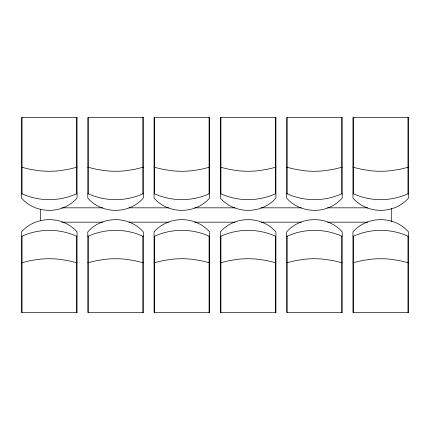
<?xml version="1.0" encoding="UTF-8"?>
<svg xmlns="http://www.w3.org/2000/svg" width="430" height="430" viewBox="0 0 430 430"><rect width="100%" height="100%" fill="white"/><g stroke="black" fill="none" stroke-linecap="round" stroke-linejoin="round"><path stroke-width="0.64" d="M21.5 167.205L30.745 169.447L39.899 170.812A51.256 27.155 0 0 0 58.657 170.812L67.806 169.447L77.051 167.205M87.79 167.205L97.035 169.447L106.188 170.812A51.256 27.155 0 0 0 124.947 170.812L134.095 169.447L143.34 167.205M154.08 167.205L163.325 169.447L172.473 170.812A51.256 27.155 0 0 0 191.237 170.812L200.385 169.447L209.63 167.205M220.37 167.205L229.615 169.447L238.763 170.812A51.256 27.155 0 0 0 257.527 170.812L266.675 169.447L275.92 167.205M286.66 167.205L295.904 169.447L305.053 170.812A51.256 27.155 0 0 0 323.812 170.812L332.965 169.447L342.21 167.205M352.949 167.205L362.194 169.447L371.343 170.812A51.256 27.155 0 0 0 390.101 170.812L399.255 169.447L408.5 167.205M21.5 193.801L22.048 193.801A60.259 54.148 0 0 0 76.508 193.801L77.051 193.801M87.79 193.801L88.338 193.801A60.259 54.148 0 0 0 142.798 193.801L143.34 193.801M154.08 193.801L154.628 193.801A60.259 54.148 0 0 0 209.082 193.801L209.63 193.801M220.37 193.801L220.918 193.801A60.259 54.148 0 0 0 275.372 193.801L275.92 193.801M286.66 193.801L287.202 193.801A60.259 54.148 0 0 0 341.662 193.801L342.21 193.801M352.949 193.801L353.492 193.801A60.259 54.148 0 0 0 407.952 193.801L408.5 193.801M61.904 207.824L102.824 207.824M128.989 207.824L168.565 207.824M194.731 207.824L234.979 207.824M261.144 207.824L301.392 207.824M327.552 207.824L367.806 207.824M61.904 222.176L102.824 222.176M128.989 222.176L168.565 222.176M194.731 222.176L234.979 222.176M261.144 222.176L301.392 222.176M327.552 222.176L367.806 222.176M21.5 236.199L22.048 236.199A60.259 54.148 0 0 1 76.508 236.199L77.051 236.199M87.79 236.199L88.338 236.199A60.259 54.148 0 0 1 142.798 236.199L143.34 236.199M154.08 236.199L154.628 236.199A60.259 54.148 0 0 1 209.082 236.199L209.63 236.199M220.37 236.199L220.918 236.199A60.259 54.148 0 0 1 275.372 236.199L275.92 236.199M286.66 236.199L287.202 236.199A60.259 54.148 0 0 1 341.662 236.199L342.21 236.199M352.949 236.199L353.492 236.199A60.259 54.148 0 0 1 407.952 236.199L408.5 236.199M21.5 262.794L30.745 260.553L39.899 259.188A51.256 27.155 0 0 1 58.657 259.188L67.806 260.553L77.051 262.794M87.79 262.794L97.035 260.553L106.188 259.188A51.256 27.155 0 0 1 124.947 259.188L134.095 260.553L143.34 262.794M154.08 262.794L163.325 260.553L172.473 259.188A51.256 27.155 0 0 1 191.237 259.188L200.385 260.553L209.63 262.794M220.37 262.794L229.615 260.553L238.763 259.188A51.256 27.155 0 0 1 257.527 259.188L266.675 260.553L275.92 262.794M286.66 262.794L295.904 260.553L305.053 259.188A51.256 27.155 0 0 1 323.812 259.188L332.965 260.553L342.21 262.794M352.949 262.794L362.194 260.553L371.343 259.188A51.256 27.155 0 0 1 390.101 259.188L399.255 260.553L408.5 262.794M407.952 117.53L407.952 193.801M407.952 236.199L407.952 312.47M391.284 208.475L391.284 221.525M353.492 117.53L353.492 193.801M353.492 236.199L353.492 312.47M341.662 117.53L341.662 193.801M341.662 236.199L341.662 312.47M287.202 117.53L287.202 193.801M287.202 236.199L287.202 312.47M275.372 117.53L275.372 193.801M275.372 236.199L275.372 312.47M220.918 117.53L220.918 193.801M220.918 236.199L220.918 312.47M209.082 117.53L209.082 193.801M209.082 236.199L209.082 312.47M154.628 117.53L154.628 193.801M154.628 236.199L154.628 312.47M142.798 117.53L142.798 193.801M142.798 236.199L142.798 312.47M88.338 117.53L88.338 193.801M88.338 236.199L88.338 312.47M76.508 117.53L76.508 193.801M76.508 236.199L76.508 312.47M40.436 209.13L40.436 220.869M22.048 117.53L22.048 193.801M22.048 236.199L22.048 312.47M77.051 117.53L21.5 117.53L21.5 198.069A35.066 31.514 0 0 0 77.051 198.069L77.051 117.53M143.34 117.53L87.79 117.53L87.79 198.069A35.066 31.514 0 0 0 143.34 198.069L143.34 117.53M209.63 117.53L154.08 117.53L154.08 198.069A35.066 31.514 0 0 0 209.63 198.069L209.63 117.53M275.92 117.53L220.37 117.53L220.37 198.069A35.066 31.514 0 0 0 275.92 198.069L275.92 117.53M342.21 117.53L286.66 117.53L286.66 198.069A35.066 31.514 0 0 0 342.21 198.069L342.21 117.53M408.5 117.53L352.949 117.53L352.949 198.069A35.066 31.514 0 0 0 408.5 198.069L408.5 117.53M77.051 312.47L21.5 312.47L21.5 231.931A35.066 31.514 0 0 1 77.051 231.931L77.051 312.47M143.34 312.47L87.79 312.47L87.79 231.931A35.066 31.514 0 0 1 143.34 231.931L143.34 312.47M209.63 312.47L154.08 312.47L154.08 231.931A35.066 31.514 0 0 1 209.63 231.931L209.63 312.47M275.92 312.47L220.37 312.47L220.37 231.931A35.066 31.514 0 0 1 275.92 231.931L275.92 312.47M342.21 312.47L286.66 312.47L286.66 231.931A35.066 31.514 0 0 1 342.21 231.931L342.21 312.47M408.5 312.47L352.949 312.47L352.949 231.931A35.066 31.514 0 0 1 408.5 231.931L408.5 312.47"/></g></svg>
